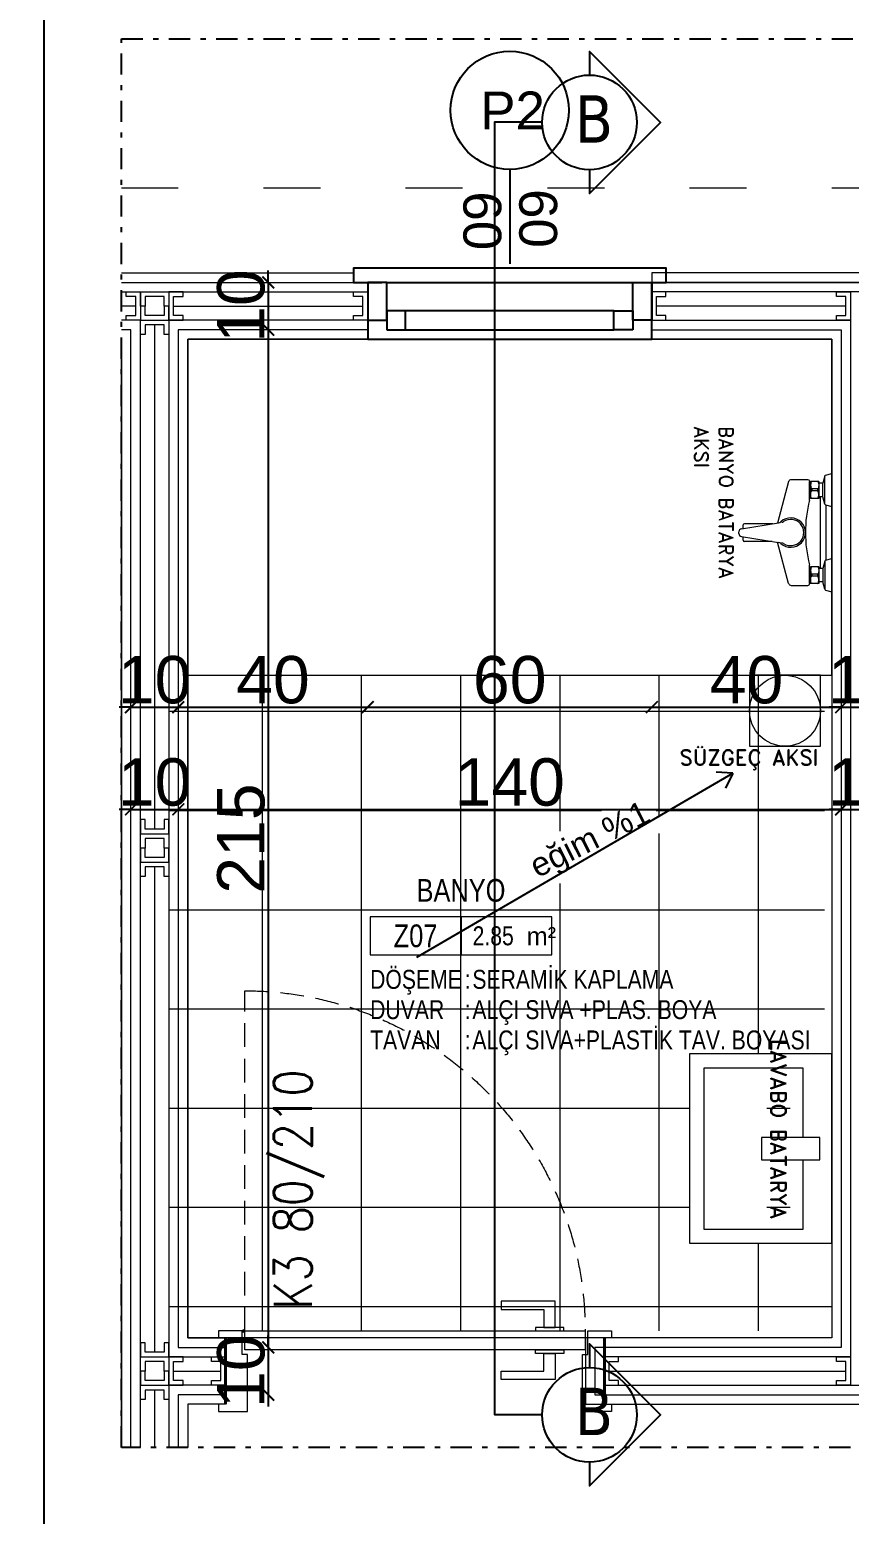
# Model space of a CAD drawing. Header units: centimetres. Extents: x -373760 to 14750, y -122502 to 29584.
# Drawn here: x -161713 to -157385, y -79419 to -71578 of the extents above; entities that cross this region are included whole.
import ezdxf
from ezdxf.enums import TextEntityAlignment as Align

# ---------------------------------------------------------------- set-up
doc = ezdxf.new("R2010")
doc.units = ezdxf.units.CM
doc.set_wipeout_variables(frame=1)
for name, pattern in [('ACAD_ISO03W100', [30, 12, -18]), ('HIDDENX2', [0.75, 0.5, -0.25]), ('OGLT0', [10, 4.5, -2.2, 1.1, -2.2])]:
    doc.linetypes.add(name, pattern=pattern)
for name, color, linetype in [('0 @ 1', 7, 'Continuous'), ('CER', 4, 'Continuous'), ('MERDİVEN1', 9, 'Continuous'), ('PENCERELER-P', 4, 'Continuous'), ('PROMEK_31_EKIPMAN RENGI-6', 61, 'Continuous'), ('TASYUNU-P', 40, 'Continuous')]:
    doc.layers.add(name, color=color, linetype=linetype)
for name, color, linetype, lineweight in [('C PROFİL-P', 90, 'Continuous', 5), ('DOGRAMA-KAPI_TWA', 144, 'Continuous', 13), ('DUVAR-P', 120, 'Continuous', 5), ('DUVAR_TWA', 6, 'Continuous', 40), ('K.P. POZ-P', 120, 'Continuous', 5), ('KESİT CIZGILERİ-P', 35, 'Continuous', 25), ('Mahal Tablo -P', 20, 'Continuous', 20), ('SIVA-P', 253, 'Continuous', 9), ('TEFRIS -P', 173, 'Continuous', 9), ('TEFRIS -P @ 1', 173, 'Continuous', 9), ('TEFRIS_TWA', 173, 'Continuous', 9), ('ÖLÇÜ', 3, 'Continuous', 25)]:
    doc.layers.add(name, color=color, linetype=linetype, lineweight=lineweight)
doc.layers.add('Öçü', color=7, linetype='Continuous', lineweight=18, true_color=0xd1cbad)
doc.styles.add('15 LİK', font='tahoma.ttf', dxfattribs={"height": 15})
doc.styles.add('mahal tablo', font='arial.ttf', dxfattribs={"width": 0.8, "height": 15})
doc.styles.add('POZ', font='romanstw.shx', dxfattribs={"width": 0.8})
doc.styles.add('ROMAND', font='romand.shx')
doc.styles.get("Standard").update_dxf_attribs({"font": 'arial.ttf'})
doc.styles.add('style1', font='arial.ttf')
doc.styles.add('TXT', font='arial.ttf', dxfattribs={"width": 0.6, "height": 12.5})
doc.linetypes.add('BATTING', pattern='A,0.00254,-2.54,[134,ltypeshp.shx,S=2.54,R=0,X=-2.54,Y=0],-5.08,[134,ltypeshp.shx,S=2.54,R=180,X=2.54,Y=0],-2.54', length=10.16254)
doc.dimstyles.new('aydın ölçü', dxfattribs={"dimtxt": 10, "dimasz": 2.5, "dimexe": 5, "dimexo": 5, "dimtad": 1, "dimdec": 0, "dimtxsty": 'Standard', "dimblk": 'ARCHTICK', "dimcen": 2.5, "dimse1": 1, "dimse2": 1, "dimadec": 0, "dimazin": 0, "dimtfac": 1, "dimtdec": 0, "dimtix": 1, "dimtmove": 0, "dimatfit": 3, "dimfxl": 5, "dimfxlon": 1, "dimarcsym": 0})

# ---------------------------------------------------------------- blocks, each defined once
blk = doc.blocks.new('*U760')
at = {"layer": 'DOGRAMA-KAPI_TWA'}
for p, q in [((3.5, 1.5), (-1.5, 1.5)), ((-1.5, 1.5), (-1.5, 0)), ((-1.5, 0), (0, 0)), ((0, 0), (0, -14)), ((3.5, -3.5), (3.5, 1.5)), ((76.5, -3.5), (76.5, 1.5)), ((76.5, 1.5), (79.59, 1.5)), ((79.59, 1.5), (81.5, 1.5)), ((81.5, 0), (80, 0)), ((80, 0), (80, -14)), ((81.5, 1.5), (81.5, 0)), ((4.65, -3.5), (3.5, -3.5)), ((4.65, -15.5), (4.65, -3.5)), ((75.35, -15.5), (75.35, -3.5)), ((75.35, -3.5), (76.5, -3.5)), ((-1.5, -14), (-1.5, -15.5)), ((0, -14), (-1.5, -14)), ((-1.5, -15.5), (4.65, -15.5)), ((81.5, -15.5), (75.35, -15.5)), ((80, -14), (81.5, -14)), ((81.5, -14), (81.5, -15.5))]:
    blk.add_line(p, q, dxfattribs=at)
at = {"layer": 'DOGRAMA-KAPI_TWA', "linetype": 'HIDDENX2', "ltscale": 10}
blk.add_lwpolyline([(75.93, 1.5), (75.93, 73.35, 0.414214), (4.07, 1.5)], format="xyb", dxfattribs=at)
at = {"layer": 'DOGRAMA-KAPI_TWA'}
for points in [[(10.38, 2.25), (10.38, 2.25), (10.38, 7.8), (21.78, 7.8), (21.78, 6), (12.78, 6), (12.78, 2.25)], [(75.93, -2.5), (75.93, 1.5), (4.07, 1.5), (4.07, -2.5)], [(8.58, 1.5), (8.58, 2.25), (14.58, 2.25), (14.58, 1.5)], [(8.58, -2.5), (8.58, -3.25), (14.58, -3.25), (14.58, -2.5)], [(10.38, -3.25), (10.38, -3.25), (10.38, -8.8), (21.78, -8.8), (21.78, -7), (12.78, -7), (12.78, -3.25)]]:
    blk.add_lwpolyline(points, close=True, dxfattribs=at)
for points in [[(76.5, 1.5), (75.93, 1.5)], [(76.21, 1.2), (76.21, 1.77)]]:
    blk.add_lwpolyline(points, dxfattribs=at)
blk.add_circle((76.21, 1.5), 0.25, dxfattribs=at)
at = {"layer": 'DUVAR_TWA'}
for p, q in [((0, 0), (0, -14)), ((80, 0), (80, -14))]:
    blk.add_line(p, q, dxfattribs=at)
blk = doc.blocks.new('*U364')
blk.add_wipeout([(60, 0), (60, 12), (63, 12), (63, 15), (-3, 15), (-3, 12), (0, 12), (0, 0)])
for points in [[(60, 0), (60, 12), (63, 12), (63, 15), (-3, 15), (-3, 12), (0, 12), (0, 0)], [(0, 4), (4, 4), (4, 12), (0, 12)], [(60, 4), (56, 4), (56, 12), (60, 12)], [(4, 2), (8, 2), (8, 6), (4, 6)], [(56, 2), (52, 2), (52, 6), (56, 6)]]:
    blk.add_lwpolyline(points, close=True)
at = {"linetype": 'ACAD_ISO03W100', "ltscale": 0.25}
blk.add_lwpolyline([(0, 12), (60, 12)], dxfattribs=at)
for points in [[(4, 12), (56, 12)], [(8, 2), (52, 2), (52, 6), (8, 6)]]:
    blk.add_lwpolyline(points)
blk = doc.blocks.new('pencere banyo')
at = {"color": 8}
blk.add_circle((12940.56, 2566.87), 12.48, dxfattribs=at)
at = {"layer": 'PENCERELER-P'}
blk.add_blockref('*U364', (12910.57, 2518.52), dxfattribs=at)
at = {"color": 8, "style": 'TXT'}
for tag, rotation, p in [('P2', 0.0124, (12941.16, 2566.89)), ('50', 270.0124, (12946.58, 2544.01)), ('50', 270.0124, (12934.77, 2543.53))]:
    blk.add_attdef(tag, text='', height=8, rotation=rotation, dxfattribs=at).set_placement(p, align=Align.MIDDLE)
at = {"color": 8}
blk.add_line((12940.56, 2554.4), (12940.57, 2534.44), dxfattribs=at)
blk = doc.blocks.new('*U756')
blk.add_line((0, 25), (0, 0))
blk.add_lwpolyline([(60, 25), (-60, 25), (-60, 0), (60, 0)], close=True)
blk.add_lwpolyline([(60, 25), (-60, 25), (-60, 0), (60, 0)], close=True)
at = {"color": 18, "true_color": 0x000000, "style": 'mahal tablo', "width": 0.8}
for s, p in [('DÖŞEME', (-60, -22.5)), (':', (2.5, -22.5)), ('DUVAR', (-60, -42.5)), (':', (2.5, -42.5)), ('TAVAN', (-60, -62.5)), (':', (2.5, -62.5))]:
    blk.add_text(s, height=12.5, dxfattribs=at).set_placement(p)
at = {"insert": (43.31, 18.24), "char_height": 11.961, "attachment_point": 1}
blk.add_mtext_dynamic_manual_height_columns('m²', width=0.3074, gutter_width=59.81, heights=[0], dxfattribs=at)
at = {"style": 'mahal tablo', "width": 0.8}
blk.add_attdef('MAHAL', text='', height=15, dxfattribs=at).set_placement((0, 35), align=Align.CENTER)
for tag, height, p in [('Z-01', 15, (-30, 12.5)), ('M²', 12.5, (21.24, 12.5))]:
    blk.add_attdef(tag, text='', height=height, dxfattribs=at).set_placement(p, align=Align.MIDDLE)
for tag, p in [('DŞM_X,SPR_X', (7.5, -22.5)), ('DVR_X', (7.5, -42.5)), ('TVN_X', (7.5, -62.5))]:
    blk.add_attdef(tag, p, '', height=12.5, dxfattribs=at)
blk = doc.blocks.new('FWQEFWE')
at = {"ltscale": 0.5}
for p, q in [((6028.28, 2841.93, 27516.1), (6095.07, 2880.77)), ((6095.07, 2880.77), (6091.54, 2880.99, -27516.1)), ((6095.07, 2880.77), (6093.51, 2877.6, -27516.1))]:
    blk.add_line(p, q, dxfattribs=at)
blk = doc.blocks.new('*U732')
at = {"layer": 'TEFRIS_TWA'}
for points in [[(-20, -30), (20, -30), (20, 0), (-20, 0)], [(-20, -30), (20, -30), (20, 0), (-20, 0)], [(-2.33, -14.81), (2.33, -14.81), (2.33, -2.5), (-2.33, -2.5)]]:
    blk.add_lwpolyline(points, close=True, dxfattribs=at)
blk.add_lwpolyline([(-2.33, -6), (-17, -6), (-17, -27), (17, -27), (17, -6), (2.33, -6)], dxfattribs=at)
blk = doc.blocks.new('fwefwfew')
at = {"layer": 'TEFRIS_TWA', "linetype": 'Continuous'}
for p, q in [((12008.77, 2341.87), (12008.77, 2401.87)), ((12008.77, 2401.87), (12058.77, 2401.87)), ((12058.77, 2401.87), (12058.77, 2341.87)), ((12024.22, 2393.87), (12043.32, 2393.87)), ((12008.77, 2385.49), (12020.22, 2390.07)), ((12047.32, 2390.07), (12058.77, 2385.49)), ((12024.58, 2348.66), (12020.24, 2389.45)), ((12047.3, 2389.45), (12042.96, 2348.66)), ((12008.77, 2381.18), (12020.61, 2385.92)), ((12008.77, 2379.03), (12020.83, 2383.85)), ((12046.7, 2383.85), (12058.77, 2379.03)), ((12046.92, 2385.92), (12058.77, 2381.18)), ((12008.77, 2374.72), (12021.27, 2379.72)), ((12008.77, 2372.56), (12021.49, 2377.65)), ((12046.04, 2377.65), (12058.77, 2372.56)), ((12046.26, 2379.72), (12058.77, 2374.72)), ((12008.77, 2368.26), (12021.93, 2373.52)), ((12008.77, 2366.1), (12022.15, 2371.46)), ((12045.38, 2371.46), (12058.77, 2366.1)), ((12045.6, 2373.52), (12058.77, 2368.26)), ((12008.77, 2361.79), (12022.59, 2367.32)), ((12008.77, 2359.64), (12022.81, 2365.26)), ((12044.72, 2365.26), (12058.77, 2359.64)), ((12044.94, 2367.32), (12058.77, 2361.79)), ((12008.77, 2355.33), (12023.25, 2361.12)), ((12008.77, 2353.18), (12023.47, 2359.06)), ((12044.07, 2359.06), (12058.77, 2353.18)), ((12044.29, 2361.12), (12058.77, 2355.33)), ((12008.77, 2348.87), (12023.77, 2354.87)), ((12043.77, 2354.87), (12058.77, 2348.87)), ((12040.97, 2346.87), (12026.57, 2346.87)), ((12058.77, 2341.87), (12008.77, 2341.87))]:
    blk.add_line(p, q, dxfattribs=at)
blk.add_circle((12033.77, 2383.87), 4, dxfattribs=at)
for centre, radius, start, end in [((12024.22, 2389.87), 4, 90, 186.0725), ((12043.32, 2389.87), 4, 353.9275, 90), ((12026.57, 2348.87), 2, 186.0725, 270), ((12040.97, 2348.87), 2, 270, 353.9275)]:
    blk.add_arc(centre, radius, start, end, dxfattribs=at)
blk = doc.blocks.new('BATARYA')
at = {"layer": 'TEFRIS -P', "linetype": 'Continuous'}
for p, q in [((17049.93, 2240.6), (17047.57, 2231.85)), ((17054.01, 2240.99), (17050.49, 2240.99)), ((17054.38, 2236.72), (17054.38, 2240.61)), ((17054.57, 2240.61), (17054.57, 2237.06)), ((17056.32, 2240.61), (17054.57, 2240.61)), ((17056.32, 2240.61), (17056.32, 2237.06)), ((17057.15, 2240.26), (17056.32, 2240.26)), ((17057.6, 2241.8), (17057.15, 2240.26)), ((17057.15, 2237.41), (17057.15, 2240.26)), ((17057.6, 2235.87), (17057.6, 2241.8)), ((17057.74, 2241.99), (17059.03, 2242.33)), ((17056.32, 2237.06), (17054.57, 2237.06)), ((17056.02, 2239.04), (17054.87, 2239.04)), ((17054.87, 2239.04), (17054.87, 2238.63)), ((17056.02, 2238.63), (17054.87, 2238.63)), ((17056.02, 2239.04), (17056.02, 2238.63)), ((17057.15, 2237.41), (17056.32, 2237.41)), ((17057.6, 2235.87), (17057.15, 2237.41)), ((17057.74, 2235.69), (17059.03, 2235.34)), ((17039.43, 2229.64), (17039.43, 2230.01)), ((17040, 2230.64), (17047.79, 2231.89)), ((17040.37, 2230.7), (17040.37, 2231.46)), ((17046.59, 2231.7), (17040.61, 2231.7)), ((17040, 2229.01), (17047.81, 2227.76)), ((17040.37, 2228.22), (17040.37, 2228.95)), ((17046.47, 2227.98), (17040.61, 2227.98)), ((17049.93, 2219.07), (17047.58, 2227.8)), ((17057.6, 2223.8), (17057.15, 2222.26)), ((17057.6, 2223.8), (17057.6, 2217.87)), ((17057.74, 2223.99), (17059.03, 2224.33)), ((17054.38, 2219.06), (17054.38, 2222.95)), ((17056.32, 2222.61), (17054.57, 2222.61)), ((17054.57, 2222.61), (17054.57, 2219.06)), ((17054.87, 2221.04), (17054.87, 2220.63)), ((17056.02, 2221.04), (17054.87, 2221.04)), ((17056.02, 2220.63), (17054.87, 2220.63)), ((17056.02, 2221.04), (17056.02, 2220.63)), ((17056.32, 2222.61), (17056.32, 2219.06)), ((17057.15, 2222.26), (17056.32, 2222.26)), ((17057.15, 2222.26), (17057.15, 2219.41)), ((17050.49, 2218.68), (17054.01, 2218.68)), ((17056.32, 2219.06), (17054.57, 2219.06)), ((17057.15, 2219.41), (17056.32, 2219.41)), ((17057.6, 2217.87), (17057.15, 2219.41)), ((17057.74, 2217.69), (17059.03, 2217.34))]:
    blk.add_line(p, q, dxfattribs=at)
for points in [[(17056.62, 2237.41), (17056.62, 2222.26)], [(17057.82, 2235.66), (17057.82, 2224.01)]]:
    blk.add_lwpolyline(points, dxfattribs=at)
for centre, radius, start, end in [((17050.49, 2240.39), 0.6, 90, 159.2983), ((17054.01, 2240.61), 0.376, 0, 90), ((17057.78, 2241.8), 0.188, 104.7828, 180), ((17079.88, 2229.84), 26.4, 165.0561, 194.9439), ((17054.08, 2236.72), 0.3, 345.0561, 0), ((17057.78, 2235.87), 0.188, 180, 255.2172), ((17040.07, 2230.01), 0.638, 96.2319, 180), ((17040.61, 2231.46), 0.24, 90, 180), ((17047.64, 2232.84), 0.96, 279.0803, 312.4931), ((17050.38, 2229.84), 3.11, 228.0007, 132.4931), ((17048.33, 2232.95), 0.96, 279.0803, 303.3883), ((17050.38, 2229.84), 2.77, 237.3273, 123.3883), ((17040.07, 2229.64), 0.638, 180, 263.7681), ((17040.61, 2228.22), 0.24, 180, 270), ((17047.66, 2226.81), 0.96, 48.0007, 80.9428), ((17048.37, 2226.7), 0.96, 57.3273, 80.9428), ((17057.78, 2223.8), 0.188, 104.7828, 180), ((17054.08, 2222.95), 0.3, 0, 14.9439), ((17050.49, 2219.28), 0.6, 200.7017, 270), ((17054.01, 2219.06), 0.376, 270, 0), ((17057.78, 2217.87), 0.188, 180, 255.2172)]:
    blk.add_arc(centre, radius, start, end, dxfattribs=at)
for centre, start_param, end_param in [((17054.87, 2239.83), 3.141593, 6.283185), ((17056.02, 2237.84), 0, 3.141593), ((17054.87, 2221.83), 3.141593, 6.283185), ((17056.02, 2219.84), 0, 3.141593)]:
    blk.add_ellipse(centre, major_axis=(0, -0.786), ratio=0.382482, start_param=start_param, end_param=end_param, dxfattribs=at)
at = {"layer": 'TEFRIS -P', "linetype": 'Continuous', "extrusion": (0, 0, -1)}
for centre, start_param, end_param in [((17056.02, 2239.83), 0, 3.141593), ((17054.87, 2237.84), 3.141593, 6.283185), ((17054.87, 2219.84), 3.141593, 6.283185), ((17056.02, 2221.83), 0, 3.141593)]:
    blk.add_ellipse(centre, major_axis=(0, 0.786), ratio=0.382482, start_param=start_param, end_param=end_param, dxfattribs=at)
blk = doc.blocks.new('süzgec')
at = {"layer": 'TEFRIS -P', "linetype": 'Continuous', "extrusion": (3.29566e-13, 0.021915, 0.99976)}
h = blk.add_hatch(dxfattribs=at)
h.set_pattern_fill('ANSI36', color=256, scale=14.9775, angle=1170, style=0)
h.set_pattern_definition([(315, (-17736.6982, -825.7547), (3.6405503, -0.9928774), [4.6804688, -0.9360938, 0, -0.9360938])])
h.paths.add_polyline_path([(-17237.18, -2178.17, 1), (-17252.16, -2178.17, 1)])
at = {"layer": 'TEFRIS -P', "linetype": 'Continuous', "extrusion": (3.29566e-13, 0.021915, 0.99976), "elevation": 13809.22}
blk.add_lwpolyline([(-17252.16, -2170.68), (-17252.16, -2185.66), (-17237.18, -2185.66), (-17237.18, -2170.68)], close=True, dxfattribs=at)
at = {"layer": 'TEFRIS -P', "linetype": 'Continuous', "extrusion": (3.29566e-13, 0.021915, 0.99976)}
blk.add_circle((-17244.67, -2178.17, 13809.22), 7.49, dxfattribs=at)
blk = doc.blocks.new('tuvalet kagıdı')
at = {"linetype": 'Continuous'}
blk.add_wipeout([(17306.09, 2481.06), (17299.06, 2481.06), (17299.06, 2481.06), (17299.07, 2480.99), (17299.1, 2480.88), (17299.12, 2480.83), (17299.2, 2480.73), (17299.23, 2480.7), (17299.27, 2480.67), (17299.34, 2480.64), (17299.4, 2480.62), (17299.45, 2480.6), (17299.53, 2480.6), (17299.84, 2480.6), (17299.81, 2480.54), (17299.77, 2480.46), (17299.72, 2480.34), (17299.68, 2480.27), (17299.64, 2480.17), (17299.61, 2480.08), (17299.57, 2479.99), (17299.55, 2479.91), (17299.52, 2479.82), (17299.49, 2479.72), (17299.4, 2479.31), (17299.36, 2478.99), (17299.34, 2478.74), (17299.35, 2478.41), (17299.36, 2478.2), (17299.43, 2477.79), (17299.59, 2477.22), (17299.81, 2476.73), (17299.97, 2476.44), (17299.97, 2476.44), (17300.28, 2475.93), (17300.63, 2475.44), (17300.94, 2475.04), (17301.07, 2474.81), (17294.76, 2474.81), (17294.76, 2467.47), (17293.67, 2467.47), (17293.41, 2467.51), (17293.26, 2467.59), (17293.12, 2467.7), (17293.01, 2467.84), (17292.93, 2468), (17292.89, 2468.25), (17292.89, 2468.48), (17292.89, 2469.03), (17292.85, 2469.25), (17292.66, 2469.52), (17292.66, 2469.52), (17292.26, 2469.66), (17292.26, 2469.66), (17292.02, 2469.61), (17291.8, 2469.46), (17291.68, 2469.26), (17291.68, 2469.26), (17291.64, 2469.03), (17291.65, 2468.06), (17291.72, 2467.69), (17291.72, 2467.69), (17291.88, 2467.29), (17292.06, 2467.01), (17292.23, 2466.82), (17292.65, 2466.5), (17293.22, 2466.27), (17293.46, 2466.23), (17293.46, 2466.23), (17294.76, 2466.22), (17294.76, 2466.22), (17294.76, 2459.5), (17294.9, 2459.4), (17295.01, 2459.33), (17295.13, 2459.27), (17295.42, 2459.2), (17295.55, 2459.19), (17309.61, 2459.19), (17310.03, 2459.27), (17310.39, 2459.27), (17310.39, 2459.5), (17310.39, 2466.22), (17310.7, 2466.22), (17311.44, 2466.32), (17311.44, 2466.32), (17312.04, 2466.56), (17312.69, 2467.04), (17312.69, 2467.04), (17313, 2467.41), (17313.22, 2467.77), (17313.27, 2467.89), (17313.42, 2468.31), (17313.51, 2469.03), (17313.5, 2471.47), (17313.45, 2471.84), (17313.23, 2472.45), (17312.89, 2472.99), (17312.69, 2473.21), (17311.93, 2473.75), (17311.36, 2473.95), (17310.7, 2474.03), (17310.39, 2474.03), (17310.39, 2474.81), (17304.06, 2474.77), (17304.14, 2474.81), (17304.37, 2475.25), (17304.52, 2475.44), (17304.79, 2475.81), (17304.98, 2476.09), (17305.16, 2476.4), (17305.31, 2476.66), (17305.31, 2476.66), (17305.77, 2478.04), (17305.81, 2478.63), (17305.69, 2479.64), (17305.69, 2479.64), (17305.31, 2480.6), (17305.62, 2480.6), (17305.96, 2480.73), (17306.07, 2480.93)], dxfattribs=at).translate(0, 0, 13758).dxf.layer = 'TEFRIS -P'
at = {"layer": 'TEFRIS -P', "linetype": 'Continuous'}
for p, q in [((17301.01, 2474.81, 13758), (17301.01, 2472.47, 13758)), ((17301.09, 2474.77, 13758), (17301.09, 2472.47, 13758)), ((17304.06, 2474.77, 13758), (17304.06, 2472.47, 13758)), ((17304.14, 2474.81, 13758), (17304.14, 2472.47, 13758)), ((17301.09, 2472.47, 13758), (17301.01, 2472.47, 13758)), ((17303.36, 2471.69, 13758), (17301.8, 2471.69, 13758)), ((17304.06, 2472.47, 13758), (17304.14, 2472.47, 13758)), ((17310.39, 2474.03, 13758), (17310.7, 2474.03, 13758)), ((17310.39, 2472.78, 13758), (17310.7, 2472.78, 13758)), ((17291.64, 2469.03, 13758), (17291.64, 2468.25, 13758)), ((17292.89, 2469.03, 13758), (17292.89, 2468.25, 13758)), ((17312.26, 2471.22, 13758), (17312.26, 2469.03, 13758)), ((17313.51, 2471.22, 13758), (17313.51, 2469.03, 13758)), ((17294.76, 2467.47, 13758), (17293.67, 2467.47, 13758)), ((17294.76, 2466.22, 13758), (17293.67, 2466.22, 13758)), ((17310.39, 2467.47, 13758), (17310.7, 2467.47, 13758)), ((17310.39, 2466.22, 13758), (17310.7, 2466.22, 13758))]:
    blk.add_line(p, q, dxfattribs=at)
at = {"layer": 'TEFRIS -P', "linetype": 'Continuous', "elevation": 13758}
for points in [[(17305.62, 2480.6, 0.414214), (17306.09, 2481.06), (17299.06, 2481.06, 0.414214), (17299.53, 2480.6)], [(17305.31, 2480.6, -0.254243), (17305.31, 2476.66, -0.044418), (17304.37, 2475.25, 0.155938), (17303.75, 2473.62, -1), (17301.41, 2473.62, 0.155938), (17300.78, 2475.25, -0.044418), (17299.84, 2476.66, -0.254243), (17299.84, 2480.6)]]:
    blk.add_lwpolyline(points, format="xyb", close=True, dxfattribs=at)
blk.add_lwpolyline([(17301.07, 2474.81), (17294.76, 2474.81), (17294.76, 2459.5, 0.186827), (17295.55, 2459.19), (17309.61, 2459.19, 0.186827), (17310.39, 2459.5), (17310.39, 2474.81), (17304.09, 2474.81)], format="xyb", dxfattribs=at)
at = {"layer": 'TEFRIS -P', "linetype": 'Continuous'}
for centre, radius, start, end in [((17301.8, 2472.47, 13758), 0.781, 180, 270), ((17303.36, 2472.47, 13758), 0.781, 270, 0), ((17310.7, 2471.22, 13758), 2.81, 0, 90), ((17310.7, 2471.22, 13758), 1.56, 0, 90), ((17292.26, 2469.03, 13758), 0.625, 0, 180), ((17293.67, 2468.25, 13758), 2.03, 180, 270), ((17293.67, 2468.25, 13758), 0.781, 180, 270), ((17310.7, 2469.03, 13758), 1.56, 270, 0), ((17310.7, 2469.03, 13758), 2.81, 270, 0)]:
    blk.add_arc(centre, radius, start, end, dxfattribs=at)
blk = doc.blocks.new('musluk')
at = {"layer": 'TEFRIS -P', "linetype": 'Continuous'}
for radius in [5.11, 1.87]:
    blk.add_circle((17218.65, 2472.96, -13758.1), radius, dxfattribs=at)
blk = doc.blocks.new('ISLAK HACİM TEF')
at = {"ltscale": 0.5}
for p, q in [((17161.92, 2268.66), (17195.31, 2249.24, -13758.05)), ((17195.31, 2249.24, -13758.05), (17193.76, 2252.41, -41274.15)), ((17195.31, 2249.24, -13758.05), (17191.79, 2249.02, -41274.15)), ((17195.31, 2210.14, -13758.05), (17191.79, 2210.35, -41274.15)), ((17195.31, 2210.14, -13758.05), (17193.76, 2206.97, -41274.15))]:
    blk.add_line(p, q, dxfattribs=at)
blk.add_blockref('FWQEFWE', (11030.99, -701.78, -13758.05))
at = {"xscale": -1}
blk.add_blockref('FWQEFWE', (23270.95, -739.56, 0.33), dxfattribs=at)
at = {"layer": 'PROMEK_31_EKIPMAN RENGI-6'}
for name, p in [('BATARYA', (87.88, 0)), ('musluk', (-50.73, -243.12, 13758.1)), ('süzgec', (-107.63, -288.08, -13757.82)), ('süzgec', (-76.27, -331.58, -13758))]:
    blk.add_blockref(name, p, dxfattribs=at)
at = {"layer": 'TEFRIS -P', "color": 6, "rotation": 270}
blk.add_blockref('fwefwfew', (14855.04, 14263.46), dxfattribs=at)
at = {"layer": 'TEFRIS -P @ 1', "rotation": 270}
blk.add_blockref('*U732', (17146.91, 2099.69), dxfattribs=at)
blk.add_blockref('*U732', (17146.91, 2099.69), dxfattribs=at)
blk.add_blockref('*U732', (17146.91, 2099.69), dxfattribs=at)
blk.add_blockref('*U732', (17146.91, 2099.69), dxfattribs=at)
at = {"layer": 'TEFRIS -P @ 1', "xscale": -1, "rotation": 90}
blk.add_blockref('*U732', (17160.91, 2099.69), dxfattribs=at)
blk.add_blockref('*U732', (17160.91, 2099.69), dxfattribs=at)
blk.add_blockref('*U732', (17160.91, 2099.69), dxfattribs=at)
blk.add_blockref('*U732', (17160.91, 2099.69), dxfattribs=at)
at = {"color": 152, "true_color": 0x2776bb, "style": 'ROMAND'}
for s, height, rotation, p in [('MUSLUK AKSI', 3.2812, 90, (17170.9, 2238.27)), ('H:0.40M ', 3.281, 90, (17175.74, 2243.39)), ('AKSI', 2.953, 270, (17117.94, 2252.29)), ('BANYO BATARYA', 2.9531, 270, (17123.14, 2252.29)), ('TUVALET KAGIDI AKSI', 3.2812, 90, (17187.61, 2184.12)), ('SÜZGEÇ AKSI', 3.2812, 0, (17114.77, 2180.67)), ('SÜZGEÇ AKSI', 3.2812, 90, (17169.01, 2119.69)), ('LAVABO BATARYA', 3.2812, 270, (17134.04, 2122.89, -16509.72)), ('LAVABO BATARYA', 3.2812, 270, (17134.04, 2122.89, -16509.72)), ('LAVABO BATARYA', 3.2812, 270, (17170.5, 2122.89, -16509.72)), ('LAVABO BATARYA', 3.2812, 270, (17170.5, 2122.89, -16509.72))]:
    blk.add_text(s, height=height, rotation=rotation, dxfattribs=at).set_placement(p)
at = {"style": 'style1'}
for rotation, p in [(333.3313, (17168.12, 2257.16)), (26.6687, (17084.75, 2156.79, -41274.2)), (330.2232, (17188.88, 2136.22))]:
    blk.add_text('eğim %%%1', height=5, rotation=rotation, dxfattribs=at).set_placement(p)
at = {"style": 'ROMAND'}
for s, height, p in [('ALATURKA TUVALET', 3.2156, (17201.96, 2229.34, -0.78)), ('AKSI', 3.216, (17223.82, 2224.59, -0.78))]:
    blk.add_text(s, height=height, dxfattribs=at).set_placement(p)
at = {"layer": 'PROMEK_31_EKIPMAN RENGI-6', "rotation": 90}
blk.add_blockref('tuvalet kagıdı', (19641.97, -15110.78, -13758), dxfattribs=at)
at = {"ltscale": 0.5}
blk.add_line((17161.92, 2190.72), (17195.31, 2210.14, -13758.05), dxfattribs=at)
at = {"style": 'style1'}
blk.add_text('eğim %%%1', height=5, rotation=26.6687, dxfattribs=at).set_placement((17169.74, 2198.99))
blk = doc.blocks.new('_ArchTick')
at = {"color": 0, "linetype": 'ByBlock', "const_width": 0.15}
blk.add_lwpolyline([(-0.5, -0.5), (0.5, 0.5)], dxfattribs=at)
blk = doc.blocks.new('*D733')
at = {"layer": 'Defpoints', "color": 0, "transparency": 16777216}
for p in [(10075.35, -11150.76), (10085.35, -11150.76), (10085.35, -11150.76)]:
    blk.add_point(p, dxfattribs=at)
at = {"layer": 'Öçü', "color": 0, "lineweight": -2, "transparency": 16777216}
for p, q in [((10075.35, -11150.76), (10072.85, -11150.76)), ((10075.35, -11150.76), (10085.35, -11150.76)), ((10085.35, -11150.76), (10087.85, -11150.76))]:
    blk.add_line(p, q, dxfattribs=at)
at = {"layer": 'Öçü', "color": 0, "lineweight": -2, "transparency": 16777216, "xscale": 2.5, "yscale": 2.5, "zscale": 2.5}
blk.add_blockref('_ArchTick', (10075.35, -11150.76), dxfattribs=at)
at = {"layer": 'Öçü', "color": 0, "lineweight": -2, "transparency": 16777216, "xscale": 2.5, "yscale": 2.5, "zscale": 2.5, "rotation": 180}
blk.add_blockref('_ArchTick', (10085.35, -11150.76), dxfattribs=at)
at = {"layer": 'Öçü', "color": 0, "transparency": 16777216, "insert": (10080.35, -11145.02), "char_height": 10, "attachment_point": 5}
blk.add_mtext('10', dxfattribs=at)
blk = doc.blocks.new('*D734')
at = {"layer": 'Defpoints', "color": 0, "transparency": 16777216}
for p in [(10125.35, -11066.02), (10085.35, -11150.76), (10125.35, -11150.76)]:
    blk.add_point(p, dxfattribs=at)
at = {"layer": 'Öçü', "color": 0, "lineweight": -2, "transparency": 16777216}
blk.add_line((10085.35, -11150.76), (10125.35, -11150.76), dxfattribs=at)
at = {"layer": 'Öçü', "color": 0, "lineweight": -2, "transparency": 16777216, "xscale": 2.5, "yscale": 2.5, "zscale": 2.5, "rotation": 180}
blk.add_blockref('_ArchTick', (10085.35, -11150.76), dxfattribs=at)
at = {"layer": 'Öçü', "color": 0, "lineweight": -2, "transparency": 16777216, "xscale": 2.5, "yscale": 2.5, "zscale": 2.5}
blk.add_blockref('_ArchTick', (10125.35, -11150.76), dxfattribs=at)
at = {"layer": 'Öçü', "color": 0, "transparency": 16777216, "insert": (10105.35, -11145.02), "char_height": 10, "attachment_point": 5}
blk.add_mtext('40', dxfattribs=at)
blk = doc.blocks.new('*D735')
at = {"layer": 'Defpoints', "color": 0, "transparency": 16777216}
for p in [(10125.35, -11066.02), (10185.35, -11066.02), (10185.35, -11150.76)]:
    blk.add_point(p, dxfattribs=at)
at = {"layer": 'Öçü', "color": 0, "lineweight": -2, "transparency": 16777216}
blk.add_line((10125.35, -11150.76), (10185.35, -11150.76), dxfattribs=at)
at = {"layer": 'Öçü', "color": 0, "lineweight": -2, "transparency": 16777216, "xscale": 2.5, "yscale": 2.5, "zscale": 2.5, "rotation": 180}
blk.add_blockref('_ArchTick', (10125.35, -11150.76), dxfattribs=at)
at = {"layer": 'Öçü', "color": 0, "lineweight": -2, "transparency": 16777216, "xscale": 2.5, "yscale": 2.5, "zscale": 2.5}
blk.add_blockref('_ArchTick', (10185.35, -11150.76), dxfattribs=at)
at = {"layer": 'Öçü', "color": 0, "transparency": 16777216, "insert": (10155.35, -11145.02), "char_height": 10, "attachment_point": 5}
blk.add_mtext('60', dxfattribs=at)
blk = doc.blocks.new('*D736')
at = {"layer": 'Defpoints', "color": 0, "transparency": 16777216}
for p in [(10185.35, -11066.02), (10225.35, -11090.33), (10225.35, -11150.76)]:
    blk.add_point(p, dxfattribs=at)
at = {"layer": 'Öçü', "color": 0, "lineweight": -2, "transparency": 16777216}
blk.add_line((10185.35, -11150.76), (10225.35, -11150.76), dxfattribs=at)
at = {"layer": 'Öçü', "color": 0, "lineweight": -2, "transparency": 16777216, "xscale": 2.5, "yscale": 2.5, "zscale": 2.5, "rotation": 180}
blk.add_blockref('_ArchTick', (10185.35, -11150.76), dxfattribs=at)
at = {"layer": 'Öçü', "color": 0, "lineweight": -2, "transparency": 16777216, "xscale": 2.5, "yscale": 2.5, "zscale": 2.5}
blk.add_blockref('_ArchTick', (10225.35, -11150.76), dxfattribs=at)
at = {"layer": 'Öçü', "color": 0, "transparency": 16777216, "insert": (10205.35, -11145.02), "char_height": 10, "attachment_point": 5}
blk.add_mtext('40', dxfattribs=at)
blk = doc.blocks.new('*D737')
at = {"layer": 'Defpoints', "color": 0, "transparency": 16777216}
for p in [(10225.35, -11090.33), (10235.35, -11150.76), (10235.35, -11150.76)]:
    blk.add_point(p, dxfattribs=at)
at = {"layer": 'Öçü', "color": 0, "lineweight": -2, "transparency": 16777216}
for p, q in [((10225.35, -11150.76), (10222.85, -11150.76)), ((10225.35, -11150.76), (10235.35, -11150.76)), ((10235.35, -11150.76), (10237.85, -11150.76))]:
    blk.add_line(p, q, dxfattribs=at)
at = {"layer": 'Öçü', "color": 0, "lineweight": -2, "transparency": 16777216, "xscale": 2.5, "yscale": 2.5, "zscale": 2.5}
blk.add_blockref('_ArchTick', (10225.35, -11150.76), dxfattribs=at)
at = {"layer": 'Öçü', "color": 0, "lineweight": -2, "transparency": 16777216, "xscale": 2.5, "yscale": 2.5, "zscale": 2.5, "rotation": 180}
blk.add_blockref('_ArchTick', (10235.35, -11150.76), dxfattribs=at)
at = {"layer": 'Öçü', "color": 0, "transparency": 16777216, "insert": (10230.35, -11145.02), "char_height": 10, "attachment_point": 5}
blk.add_mtext('10', dxfattribs=at)
blk = doc.blocks.new('*D742')
at = {"layer": 'Defpoints', "color": 0, "transparency": 16777216}
for p in [(10075.35, -11172.36), (10085.35, -11172.36), (10085.35, -11172.36)]:
    blk.add_point(p, dxfattribs=at)
at = {"layer": 'Öçü', "color": 0, "lineweight": -2, "transparency": 16777216}
for p, q in [((10075.35, -11172.36), (10072.85, -11172.36)), ((10075.35, -11172.36), (10085.35, -11172.36)), ((10085.35, -11172.36), (10087.85, -11172.36))]:
    blk.add_line(p, q, dxfattribs=at)
at = {"layer": 'Öçü', "color": 0, "lineweight": -2, "transparency": 16777216, "xscale": 2.5, "yscale": 2.5, "zscale": 2.5}
blk.add_blockref('_ArchTick', (10075.35, -11172.36), dxfattribs=at)
at = {"layer": 'Öçü', "color": 0, "lineweight": -2, "transparency": 16777216, "xscale": 2.5, "yscale": 2.5, "zscale": 2.5, "rotation": 180}
blk.add_blockref('_ArchTick', (10085.35, -11172.36), dxfattribs=at)
at = {"layer": 'Öçü', "color": 0, "transparency": 16777216, "insert": (10080.35, -11166.63), "char_height": 10, "attachment_point": 5}
blk.add_mtext('10', dxfattribs=at)
blk = doc.blocks.new('*D743')
at = {"layer": 'Defpoints', "color": 0, "transparency": 16777216}
for p in [(10085.35, -11172.36), (10225.35, -11172.36), (10225.35, -11172.36)]:
    blk.add_point(p, dxfattribs=at)
at = {"layer": 'Öçü', "color": 0, "lineweight": -2, "transparency": 16777216}
blk.add_line((10085.35, -11172.36), (10225.35, -11172.36), dxfattribs=at)
at = {"layer": 'Öçü', "color": 0, "lineweight": -2, "transparency": 16777216, "xscale": 2.5, "yscale": 2.5, "zscale": 2.5, "rotation": 180}
blk.add_blockref('_ArchTick', (10085.35, -11172.36), dxfattribs=at)
at = {"layer": 'Öçü', "color": 0, "lineweight": -2, "transparency": 16777216, "xscale": 2.5, "yscale": 2.5, "zscale": 2.5}
blk.add_blockref('_ArchTick', (10225.35, -11172.36), dxfattribs=at)
at = {"layer": 'Öçü', "color": 0, "transparency": 16777216, "insert": (10155.35, -11166.63), "char_height": 10, "attachment_point": 5}
blk.add_mtext('140', dxfattribs=at)
blk = doc.blocks.new('*D744')
at = {"layer": 'Defpoints', "color": 0, "transparency": 16777216}
for p in [(10225.35, -11172.36), (10235.35, -11172.36), (10235.35, -11172.36)]:
    blk.add_point(p, dxfattribs=at)
at = {"layer": 'Öçü', "color": 0, "lineweight": -2, "transparency": 16777216}
for p, q in [((10225.35, -11172.36), (10222.85, -11172.36)), ((10225.35, -11172.36), (10235.35, -11172.36)), ((10235.35, -11172.36), (10237.85, -11172.36))]:
    blk.add_line(p, q, dxfattribs=at)
at = {"layer": 'Öçü', "color": 0, "lineweight": -2, "transparency": 16777216, "xscale": 2.5, "yscale": 2.5, "zscale": 2.5}
blk.add_blockref('_ArchTick', (10225.35, -11172.36), dxfattribs=at)
at = {"layer": 'Öçü', "color": 0, "lineweight": -2, "transparency": 16777216, "xscale": 2.5, "yscale": 2.5, "zscale": 2.5, "rotation": 180}
blk.add_blockref('_ArchTick', (10235.35, -11172.36), dxfattribs=at)
at = {"layer": 'Öçü', "color": 0, "transparency": 16777216, "insert": (10230.35, -11166.63), "char_height": 10, "attachment_point": 5}
blk.add_mtext('10', dxfattribs=at)
blk = doc.blocks.new('*D747')
at = {"layer": 'Defpoints', "color": 0, "transparency": 16777216}
for p in [(10099.34, -11061.02), (10099.34, -11071.02), (10104.35, -11071.02)]:
    blk.add_point(p, dxfattribs=at)
at = {"layer": 'Öçü', "color": 0, "lineweight": -2, "transparency": 16777216}
for p, q in [((10104.35, -11061.02), (10104.35, -11058.52)), ((10104.35, -11061.02), (10104.35, -11071.02)), ((10104.35, -11071.02), (10104.35, -11073.52))]:
    blk.add_line(p, q, dxfattribs=at)
at = {"layer": 'Öçü', "color": 0, "lineweight": -2, "transparency": 16777216, "xscale": 2.5, "yscale": 2.5, "zscale": 2.5}
for p, rotation in [((10104.35, -11061.02), 270), ((10104.35, -11071.02), 90)]:
    blk.add_blockref('_ArchTick', p, dxfattribs=dict(at, rotation=rotation))
at = {"layer": 'Öçü', "color": 0, "transparency": 16777216, "insert": (10098.62, -11066.02), "char_height": 10, "attachment_point": 5, "rotation": 90}
blk.add_mtext('10', dxfattribs=at)
blk = doc.blocks.new('*D748')
at = {"layer": 'Defpoints', "color": 0, "transparency": 16777216}
for p in [(10099.34, -11071.02), (10094.13, -11286.02), (10104.35, -11286.02)]:
    blk.add_point(p, dxfattribs=at)
at = {"layer": 'Öçü', "color": 0, "lineweight": -2, "transparency": 16777216}
blk.add_line((10104.35, -11071.02), (10104.35, -11286.02), dxfattribs=at)
at = {"layer": 'Öçü', "color": 0, "lineweight": -2, "transparency": 16777216, "xscale": 2.5, "yscale": 2.5, "zscale": 2.5}
for p, rotation in [((10104.35, -11071.02), 90), ((10104.35, -11286.02), 270)]:
    blk.add_blockref('_ArchTick', p, dxfattribs=dict(at, rotation=rotation))
at = {"layer": 'Öçü', "color": 0, "transparency": 16777216, "insert": (10098.62, -11178.52), "char_height": 10, "attachment_point": 5, "rotation": 90}
blk.add_mtext('215', dxfattribs=at)
blk = doc.blocks.new('*D749')
at = {"layer": 'Defpoints', "color": 0, "transparency": 16777216}
for p in [(10094.13, -11286.02), (10094.6, -11296.02), (10104.35, -11296.02)]:
    blk.add_point(p, dxfattribs=at)
at = {"layer": 'Öçü', "color": 0, "lineweight": -2, "transparency": 16777216}
for p, q in [((10104.35, -11286.02), (10104.35, -11283.52)), ((10104.35, -11286.02), (10104.35, -11296.02)), ((10104.35, -11296.02), (10104.35, -11298.52))]:
    blk.add_line(p, q, dxfattribs=at)
at = {"layer": 'Öçü', "color": 0, "lineweight": -2, "transparency": 16777216, "xscale": 2.5, "yscale": 2.5, "zscale": 2.5}
for p, rotation in [((10104.35, -11286.02), 270), ((10104.35, -11296.02), 90)]:
    blk.add_blockref('_ArchTick', p, dxfattribs=dict(at, rotation=rotation))
at = {"layer": 'Öçü', "color": 0, "transparency": 16777216, "insert": (10098.62, -11291.02), "char_height": 10, "attachment_point": 5, "rotation": 90}
blk.add_mtext('10', dxfattribs=at)
blk = doc.blocks.new('kesit1')
at = {"layer": 'KESİT CIZGILERİ-P'}
blk.add_lwpolyline([(17117.75, 2365.46), (17117.75, 2355.46), (17147.75, 2385.46), (17117.75, 2415.46), (17117.75, 2405.46)], dxfattribs=at)
blk.add_lwpolyline([(17117.75, 2365.46), (17117.75, 2355.46), (17147.75, 2385.46), (17117.75, 2415.46), (17117.75, 2405.46)], dxfattribs=at)
blk.add_circle((17117.75, 2385.46), 20, dxfattribs=at)
blk.add_circle((17117.75, 2385.46), 20, dxfattribs=at)
at = {"layer": 'KESİT CIZGILERİ-P', "insert": (17111.54, 2376.91), "char_height": 20, "attachment_point": 7, "style": '15 LİK'}
blk.add_mtext('B', dxfattribs=at)
blk.add_mtext('B', dxfattribs=at)
blk = doc.blocks.new('GFHFGHGFGFGFF')
at = {"layer": '0 @ 1', "lineweight": 5}
h = blk.add_hatch(dxfattribs=at)
h.set_pattern_fill('NET', color=8, scale=6.6)
h.set_pattern_definition([(0, (1229.2, 5416.776), (0, 20.955), []), (90, (1229.2, 5416.776), (-20.955, 1e-15), [])])
h.paths.add_polyline_path([(-51.12, -101.71), (-51.12, -83.21), (-81.12, -83.21), (-81.12, -43.21), (-52.62, -43.21), (-52.62, 36.79), (-191.12, 36.79), (-191.12, -101.71)])
h.paths.add_polyline_path([(-64.81, -39.81), (-64.81, -83.64), (-59.89, -83.64), (-59.89, -39.81)], flags=16)
h.paths.add_polyline_path([(-113.34, -9.61), (-86.13, 4.05), (-90.54, 12.84), (-117.76, -0.83)], flags=16)
at = {"color": 8, "lineweight": 5}
blk.add_lwpolyline([(-201.12, 107.79), (-201.12, 107.79), (-201.12, -126.33)], dxfattribs=at)
at = {"layer": 'C PROFİL-P', "ltscale": 0.8}
for points in [[(-200.12, 116.79), (-200.12, 117.79), (-197.12, 117.79), (-197.12, 111.79), (-200.12, 111.79), (-200.12, 112.79), (-198.12, 112.79), (-198.12, 116.79), (-200.12, 116.79)], [(-196.12, 114.79), (-197.12, 114.79), (-197.12, 117.79), (-191.12, 117.79), (-191.12, 114.79), (-192.12, 114.79), (-192.12, 116.79), (-196.12, 116.79), (-196.12, 114.79)], [(-188.12, 116.79), (-188.12, 117.79), (-191.12, 117.79), (-191.12, 111.79), (-188.12, 111.79), (-188.12, 112.79), (-190.12, 112.79), (-190.12, 116.79), (-188.12, 116.79)], [(-152.12, 116.79), (-152.12, 117.79), (-149.12, 117.79), (-149.12, 111.79), (-152.12, 111.79), (-152.12, 112.79), (-150.12, 112.79), (-150.12, 116.79), (-152.12, 116.79)], [(-86.12, 116.79), (-86.12, 117.79), (-89.12, 117.79), (-89.12, 111.79), (-86.12, 111.79), (-86.12, 112.79), (-88.12, 112.79), (-88.12, 116.79), (-86.12, 116.79)], [(-50.11, 116.79), (-50.11, 117.79), (-47.11, 117.79), (-47.11, 111.79), (-50.11, 111.79), (-50.11, 112.79), (-48.11, 112.79), (-48.11, 116.79), (-50.11, 116.79)], [(-196.12, 114.79), (-197.12, 114.79), (-197.12, 111.79), (-191.12, 111.79), (-191.12, 114.79), (-192.12, 114.79), (-192.12, 112.79), (-196.12, 112.79), (-196.12, 114.79)], [(-196.12, 108.79), (-197.12, 108.79), (-197.12, 111.79), (-191.12, 111.79), (-191.12, 108.79), (-192.12, 108.79), (-192.12, 110.79), (-196.12, 110.79), (-196.12, 108.79)], [(-196.12, 6.29), (-197.12, 6.29), (-197.12, 3.29), (-191.12, 3.29), (-191.12, 6.29), (-192.12, 6.29), (-192.12, 4.29), (-196.12, 4.29), (-196.12, 6.29)], [(-196.12, 0.29), (-197.12, 0.29), (-197.12, 3.29), (-191.12, 3.29), (-191.12, 0.29), (-192.12, 0.29), (-192.12, 2.29), (-196.12, 2.29), (-196.12, 0.29)], [(-196.12, 0.29), (-197.12, 0.29), (-197.12, -2.71), (-191.12, -2.71), (-191.12, 0.29), (-192.12, 0.29), (-192.12, -1.71), (-196.12, -1.71), (-196.12, 0.29)], [(-196.12, -5.71), (-197.12, -5.71), (-197.12, -2.71), (-191.12, -2.71), (-191.12, -5.71), (-192.12, -5.71), (-192.12, -3.71), (-196.12, -3.71), (-196.12, -5.71)], [(-196.12, -104.21), (-197.12, -104.21), (-197.12, -107.21), (-191.12, -107.21), (-191.12, -104.21), (-192.12, -104.21), (-192.12, -106.21), (-196.12, -106.21), (-196.12, -104.21)], [(-196.12, -110.21), (-197.12, -110.21), (-197.12, -107.21), (-191.12, -107.21), (-191.12, -110.21), (-192.12, -110.21), (-192.12, -108.21), (-196.12, -108.21), (-196.12, -110.21)], [(-188.12, -108.21), (-188.12, -107.21), (-191.12, -107.21), (-191.12, -113.21), (-188.12, -113.21), (-188.12, -112.21), (-190.12, -112.21), (-190.12, -108.21), (-188.12, -108.21)], [(-182.12, -108.21), (-182.12, -107.21), (-179.12, -107.21), (-179.12, -113.21), (-182.12, -113.21), (-182.12, -112.21), (-180.12, -112.21), (-180.12, -108.21), (-182.12, -108.21)], [(-96.12, -108.21), (-96.12, -107.21), (-99.12, -107.21), (-99.12, -113.21), (-96.12, -113.21), (-96.12, -112.21), (-98.12, -112.21), (-98.12, -108.21), (-96.12, -108.21)], [(-50.12, -108.21), (-50.12, -107.21), (-47.12, -107.21), (-47.12, -113.21), (-50.12, -113.21), (-50.12, -112.21), (-48.12, -112.21), (-48.12, -108.21), (-50.12, -108.21)], [(-196.12, -110.21), (-197.12, -110.21), (-197.12, -113.21), (-191.12, -113.21), (-191.12, -110.21), (-192.12, -110.21), (-192.12, -112.21), (-196.12, -112.21), (-196.12, -110.21)], [(-196.12, -116.21), (-197.12, -116.21), (-197.12, -113.21), (-191.12, -113.21), (-191.12, -116.21), (-192.12, -116.21), (-192.12, -114.21), (-196.12, -114.21), (-196.12, -116.21)]]:
    blk.add_lwpolyline(points, dxfattribs=at)
at = {"layer": 'DUVAR-P'}
for points in [[(-201.12, 119.79), (-149.12, 119.79), (-149.12, 109.79), (-189.12, 109.79), (-189.12, -105.21), (-179.12, -105.21), (-179.12, -115.21), (-189.12, -115.21), (-189.12, -126.33)], [(-201.12, 117.79), (-149.12, 117.79), (-149.12, 111.79), (-191.12, 111.79), (-191.12, -107.21), (-179.12, -107.21), (-179.12, -113.21), (-191.12, -113.21), (-191.12, -126.33)], [(-197.12, -126.33), (-197.12, 111.79), (-201.12, 111.79)], [(-199.12, -126.33), (-199.12, 109.79), (-201.12, 109.79)]]:
    blk.add_lwpolyline(points, dxfattribs=at)
at = {"layer": 'SIVA-P'}
for points in [[(-201.12, 121.79), (-149.12, 121.79), (-149.12, 107.79), (-187.12, 107.79), (-187.12, -103.21), (-179.12, -103.21), (-179.12, -117.21), (-187.12, -117.21), (-187.12, -126.33)], [(-201.12, -126.33), (-201.12, 107.79)]]:
    blk.add_lwpolyline(points, dxfattribs=at)
at = {"layer": 'TASYUNU-P', "linetype": 'BATTING', "lineweight": 5, "ltscale": 0.25}
for p, q in [((-198.22, 114.79), (-201.12, 114.79)), ((-190.02, 114.79), (-150.12, 114.79)), ((-48.21, 114.79), (-88.12, 114.79)), ((-194.12, 110.79), (-194.12, 4.29)), ((-194.12, -3.81), (-194.12, -106.11)), ((-190.02, -110.21), (-180.22, -110.21)), ((-98.02, -110.21), (-48.22, -110.21)), ((-194.12, -114.31), (-194.12, -126.33))]:
    blk.add_line(p, q, dxfattribs=at)
at = {"layer": '0 @ 1', "xscale": -1}
blk.add_blockref('*U760', (-99.12, -103.21), dxfattribs=at)
at = {"layer": 'Mahal Tablo -P', "color": 1, "xscale": 0.3200000000000001, "yscale": 0.3200000000000001, "zscale": 0.3200000000000001}
blk.add_blockref('*U756', (-129.41, -22.25), dxfattribs=at).add_auto_attribs({'Z-01': 'Z07', 'M²': '2.85', 'MAHAL': 'BANYO', 'DŞM_X,SPR_X': 'SERAMİK KAPLAMA', 'DVR_X': 'ALÇI SIVA +PLAS. BOYA', 'TVN_X': 'ALÇI SIVA+PLASTİK TAV. BOYASI'})
at = {"layer": 'MERDİVEN1', "xscale": 0.5, "yscale": 0.5, "zscale": 0.5}
blk.add_blockref('kesit1', (-8661.15, -1312.18), dxfattribs=at)
at = {"layer": 'K.P. POZ-P', "ltscale": 5, "style": 'POZ', "width": 0.825457}
blk.add_text('K3 80/210', height=8, rotation=90, dxfattribs=at).set_placement((-160.95, -97.18))
at = {"layer": 'Öçü'}
for base, p1, p2, picture, middle in [((-170.12, 109.79), (-175.13, 119.79), (-175.13, 109.79), '*D747', (-175.85, 114.79)), ((-170.12, -105.21), (-175.13, 109.79), (-180.34, -105.21), '*D748', (-175.85, 2.29)), ((-170.12, -115.21), (-180.34, -105.21), (-179.87, -115.21), '*D749', (-175.85, -110.21))]:
    dim = blk.add_linear_dim(base=base, p1=p1, p2=p2, angle=90, dimstyle='aydın ölçü', override={"dimtmove": 1}, dxfattribs=at)
    dim.commit()
    dim.dimension.update_dxf_attribs({"geometry": picture, "text_midpoint": middle, "insert": (-10274.47, 11180.81)})
for base, p1, p2, picture, middle in [((-189.12, 30.05), (-199.12, 30.05), (-189.12, 30.05), '*D733', (-194.12, 35.78)), ((-189.12, 8.45), (-199.12, 8.45), (-189.12, 8.45), '*D742', (-194.12, 14.18))]:
    dim = blk.add_linear_dim(base=base, p1=p1, p2=p2, dimstyle='aydın ölçü', override={"dimtmove": 1}, dxfattribs=at)
    dim.commit()
    dim.dimension.update_dxf_attribs({"geometry": picture, "text_midpoint": middle, "insert": (-10274.47, 11180.81)})
at = {"layer": 'TASYUNU-P'}
ref = blk.add_blockref('pencere banyo', (-13059.68, -2410.73), dxfattribs=at)
ref.add_attrib('P2', 'P2', dxfattribs={"layer": '0', "color": 8, "height": 8, "rotation": 0.0124, "style": 'TXT'}).set_placement((-118.52, 156.16), align=Align.MIDDLE)
ref.add_attrib('50', '60', dxfattribs={"layer": '0', "color": 8, "height": 8, "rotation": 270.0124, "style": 'TXT'}).set_placement((-113.11, 133.29), align=Align.MIDDLE)
ref.add_attrib('50', '60', dxfattribs={"layer": '0', "color": 8, "height": 8, "rotation": 270.0124, "style": 'TXT'}).set_placement((-124.91, 132.8), align=Align.MIDDLE)
at = {"layer": 'DUVAR-P'}
for points in [[(-49.12, 109.79), (-49.12, -105.21), (-101.12, -105.21), (-101.12, -115.21), (-7.12, -115.21), (-7.12, -105.21), (-39.12, -105.21), (-39.12, -4.71), (-7.12, -4.71), (-7.12, 5.29), (-39.12, 5.29), (-39.12, 109.79), (-9.12, 109.79), (-9.12, 119.79), (-89.12, 119.79), (-89.12, 109.79)], [(-47.12, 111.79), (-47.12, -107.21), (-99.12, -107.21), (-99.12, -113.21), (-9.12, -113.21), (-9.12, -107.21), (-41.12, -107.21), (-41.12, -2.71), (-9.12, -2.71), (-9.12, 3.29), (-41.12, 3.29), (-41.12, 111.79), (-9.12, 111.79), (-9.12, 117.79), (-89.12, 117.79), (-89.12, 111.79)]]:
    blk.add_lwpolyline(points, close=True, dxfattribs=at)
at = {"layer": 'SIVA-P'}
blk.add_lwpolyline([(-51.12, 107.79), (-51.12, -103.21), (-103.12, -103.21), (-103.12, -117.21), (-5.12, -117.21), (-5.12, -103.21), (-37.12, -103.21), (-37.12, -6.71), (-5.12, -6.71), (-5.12, 7.29), (-37.12, 7.29), (-37.12, 107.79), (-9.12, 107.79), (-9.12, 121.79), (-89.12, 121.79), (-89.12, 107.79)], close=True, dxfattribs=at)
at = {"layer": 'TEFRIS -P', "color": 8}
blk.add_lwpolyline([(-187.12, 36.79), (-51.12, 36.79), (-51.12, 107.79), (-187.12, 107.79)], close=True, dxfattribs=at)
at = {"layer": 'Öçü', "linetype": 'ACAD_ISO03W100'}
blk.add_lwpolyline([(-201.12, 139.79), (92.88, 139.79)], dxfattribs=at)
at = {"layer": 'Öçü'}
blk.add_lwpolyline([(-201.12, 119.79), (92.88, 119.79)], dxfattribs=at)
at = {"layer": 'MERDİVEN1', "xscale": 0.5, "yscale": 0.5, "zscale": 0.5}
blk.add_blockref('kesit1', (-8661.15, -1039.15), dxfattribs=at)
at = {"layer": 'Öçü'}
dim = blk.add_linear_dim(base=(-149.12, 30.05), p1=(-189.12, 30.05), p2=(-149.12, 114.79), dimstyle='aydın ölçü', override={"dimtmove": 1}, dxfattribs=at)
dim.commit()
dim.dimension.update_dxf_attribs({"geometry": '*D734', "text_midpoint": (-169.12, 35.78), "insert": (-10274.47, 11180.81)})
at = {"layer": 'PROMEK_31_EKIPMAN RENGI-6'}
blk.add_blockref('ISLAK HACİM TEF', (-17198.03, -2162.9), dxfattribs=at)
at = {"color": 8, "lineweight": 5}
blk.add_lwpolyline([(-187.12, 107.79), (-51.12, 107.79), (-51.12, -103.21), (-187.12, -103.21)], close=True, dxfattribs=at)
at = {"layer": 'KESİT CIZGILERİ-P'}
blk.add_lwpolyline([(-112.28, -119.44), (-122.28, -119.44), (-122.28, 153.69), (-112.17, 153.69)], dxfattribs=at)
at = {"layer": 'ÖLÇÜ', "linetype": 'OGLT0'}
blk.add_lwpolyline([(92.88, -126.33), (-201.12, -126.33), (-201.12, 171.27), (92.88, 171.27)], close=True, dxfattribs=at)
at = {"layer": 'Öçü'}
for base, p1, p2, picture, middle in [((-89.12, 30.05), (-149.12, 114.79), (-89.12, 114.79), '*D735', (-119.12, 35.78)), ((-49.12, 30.05), (-89.12, 114.79), (-49.12, 90.48), '*D736', (-69.12, 35.78)), ((-39.12, 30.05), (-49.12, 90.48), (-39.12, 30.05), '*D737', (-44.12, 35.78)), ((-49.12, 8.45), (-189.12, 8.45), (-49.12, 8.45), '*D743', (-119.12, 14.18)), ((-39.12, 8.45), (-49.12, 8.45), (-39.12, 8.45), '*D744', (-44.12, 14.18))]:
    dim = blk.add_linear_dim(base=base, p1=p1, p2=p2, dimstyle='aydın ölçü', override={"dimtmove": 1}, dxfattribs=at)
    dim.commit()
    dim.dimension.update_dxf_attribs({"geometry": picture, "text_midpoint": middle, "insert": (-10274.47, 11180.81)})

msp = doc.modelspace()

# ---------------------------------------------------------------- linework, layer by layer
at = {"layer": 'CER', "color": 2}
msp.add_lwpolyline([(-174354.96, -56588.86), (-161637.4, -56674.18), (-161637.4, -86588.86), (-174354.96, -86588.86)], dxfattribs=at)

# ---------------------------------------------------------------- block references
at = {"layer": 'ÖLÇÜ', "xscale": 25, "yscale": 25, "zscale": 25}
msp.add_blockref('GFHFGHGFGFGFF', (-156200.24, -75907.3), dxfattribs=at)

doc.saveas('drawing.dxf')
